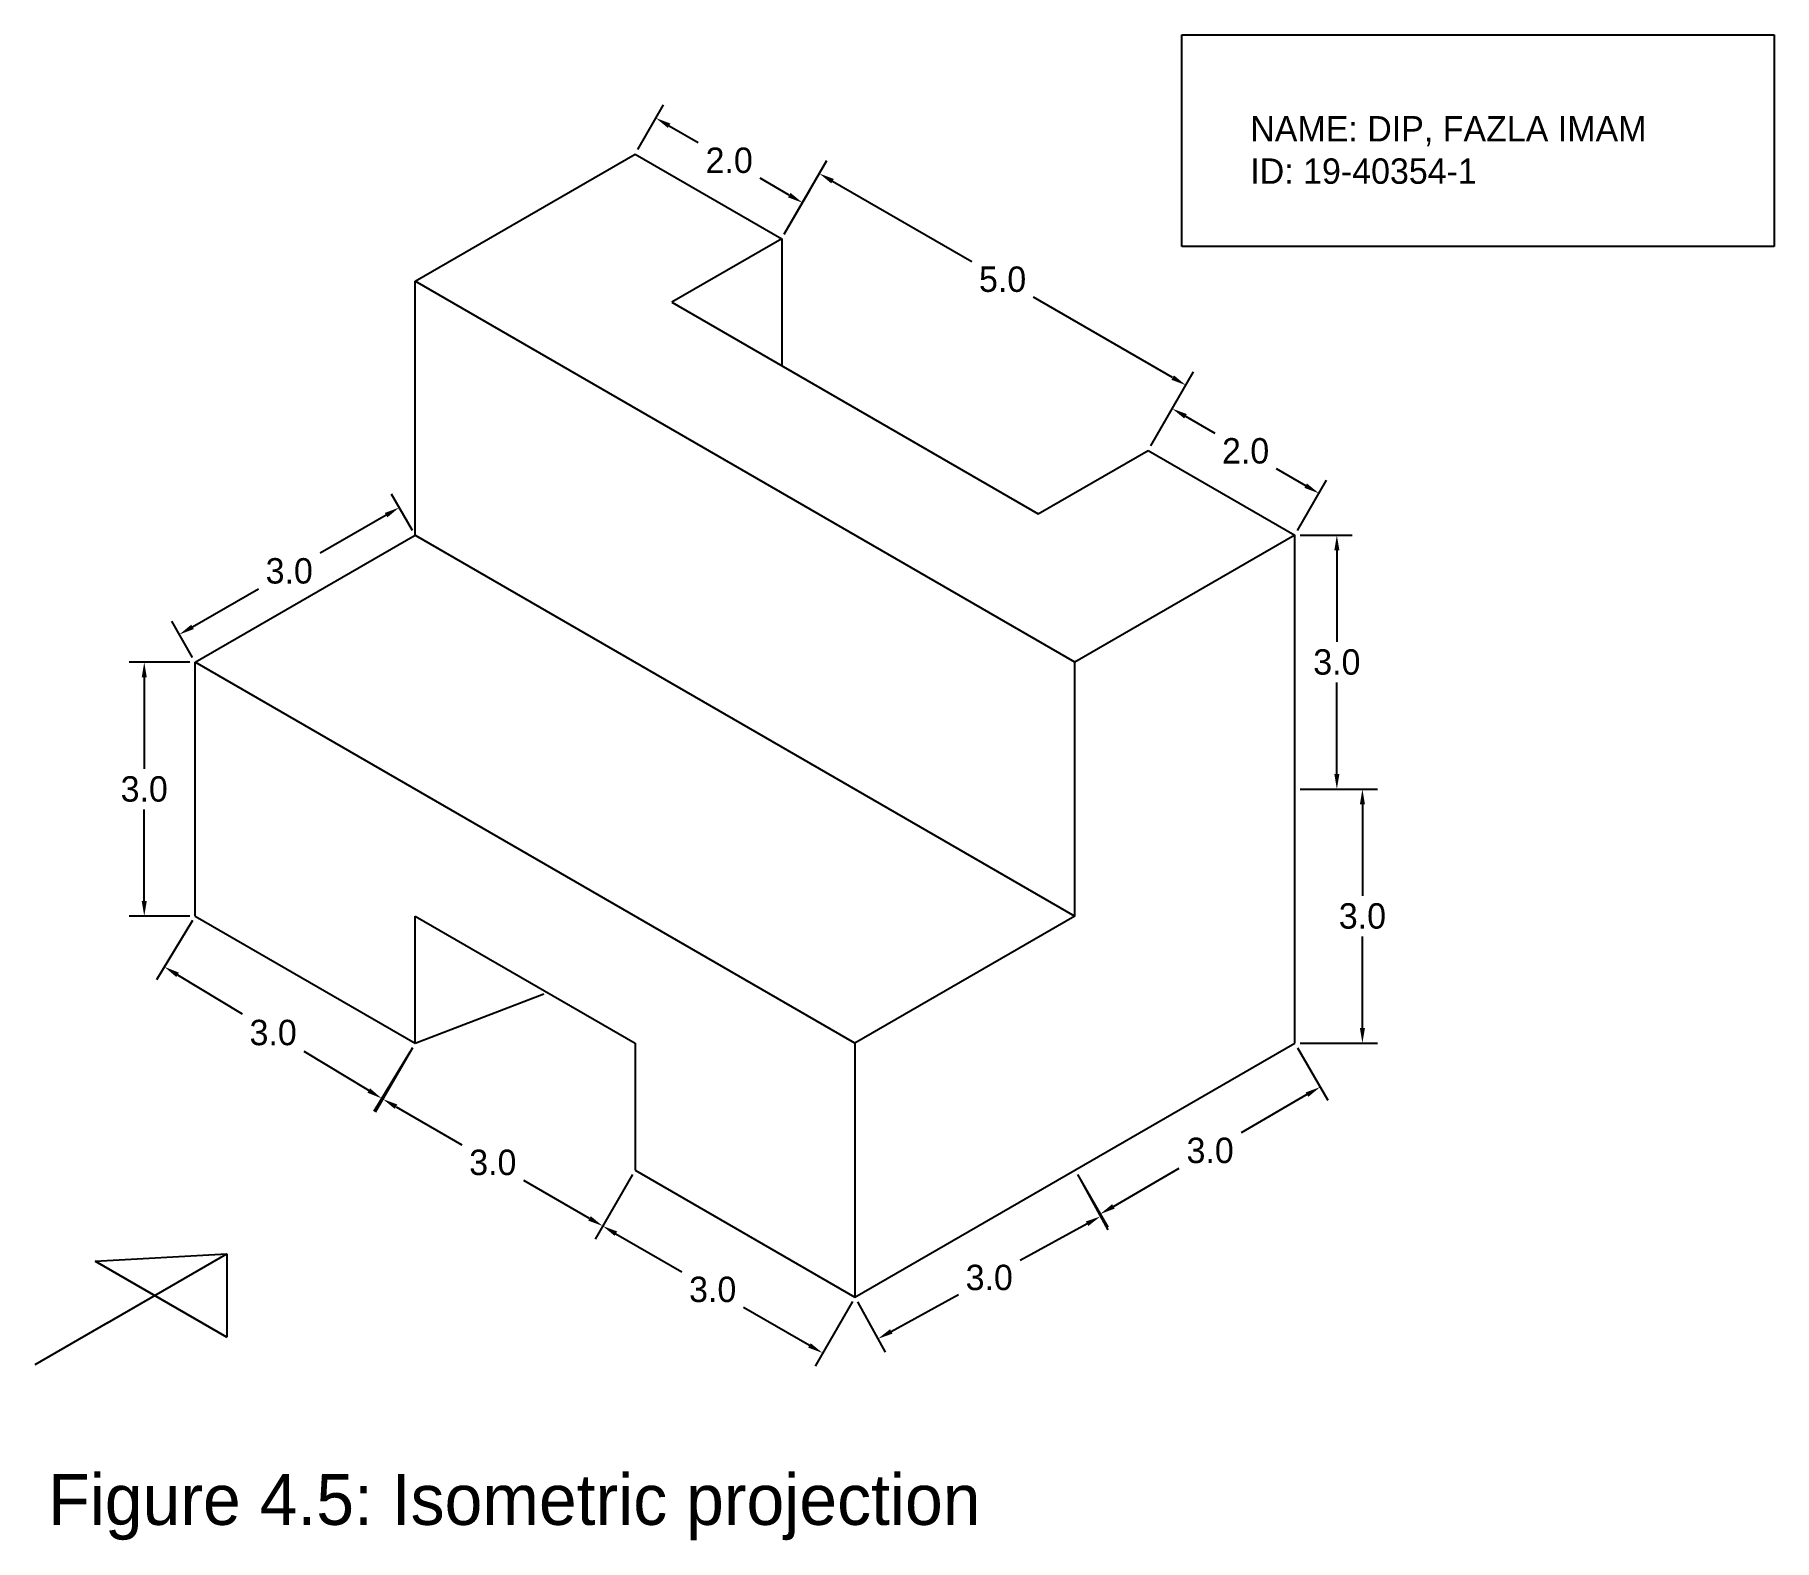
# Model space of a CAD drawing. Header units: inches. Extents: x 18.1 to 38.7, y 5.7 to 23.5.
import ezdxf

# ---------------------------------------------------------------- set-up
doc = ezdxf.new("R2010")
doc.units = ezdxf.units.IN
doc.header["$MEASUREMENT"] = 0
doc.dimstyles.get("Standard").update_dxf_attribs({"dimtxt": 0.3, "dimasz": 0.18, "dimexe": 0.18, "dimexo": 0.0625, "dimgap": 0.09, "dimtad": 0, "dimtih": 1, "dimtoh": 1, "dimdec": 1, "dimzin": 0, "dimdsep": 46, "dimtxsty": 'Standard', "dimcen": 0.09, "dimadec": 0, "dimazin": 0, "dimtfac": 1, "dimtdec": 1, "dimtofl": 0, "dimtmove": 0, "dimatfit": 3, "dimfxl": 1, "dimtolj": 1, "dimtzin": 0, "dimarcsym": 0})

# ---------------------------------------------------------------- blocks, each defined once
blk = doc.blocks.new('*D1')
at = {"color": 0, "lineweight": -2}
for p, q in [((25.251, 22.099), (25.556, 22.627)), ((25.622, 22.381), (25.967, 22.182)), ((27.042, 21.561), (26.697, 21.76)), ((26.983, 21.099), (27.288, 21.627))]:
    blk.add_line(p, q, dxfattribs=at)
at = {"color": 0}
for points in [[(25.637, 22.407), (25.607, 22.355), (25.466, 22.471)], [(27.057, 21.587), (27.027, 21.535), (27.198, 21.471)]]:
    blk.add_solid(points, dxfattribs=at)
at = {"layer": 'Defpoints', "color": 0}
for p in [(25.22, 22.045), (27.198, 21.471), (26.952, 21.045)]:
    blk.add_point(p, dxfattribs=at)
at = {"color": 0, "insert": (26.332, 21.971), "char_height": 0.3, "attachment_point": 5}
blk.add_mtext('\\A1;2.0', dxfattribs=at)
blk = doc.blocks.new('*D2')
at = {"color": 0, "lineweight": -2}
for p, q in [((26.983, 21.099), (27.487, 21.972)), ((27.553, 21.726), (29.197, 20.777)), ((31.571, 19.406), (29.927, 20.356)), ((31.313, 18.599), (31.817, 19.472))]:
    blk.add_line(p, q, dxfattribs=at)
at = {"color": 0}
for points in [[(27.568, 21.752), (27.538, 21.7), (27.397, 21.816)], [(31.586, 19.432), (31.556, 19.38), (31.727, 19.316)]]:
    blk.add_solid(points, dxfattribs=at)
at = {"layer": 'Defpoints', "color": 0}
for p in [(26.952, 21.045), (31.727, 19.316), (31.282, 18.545)]:
    blk.add_point(p, dxfattribs=at)
at = {"color": 0, "insert": (29.562, 20.566), "char_height": 0.3, "attachment_point": 5}
blk.add_mtext('\\A1;5.0', dxfattribs=at)
blk = doc.blocks.new('*D3')
at = {"color": 0, "lineweight": -2}
for p, q in [((31.313, 18.599), (31.657, 19.195)), ((31.723, 18.949), (32.068, 18.75)), ((33.143, 18.129), (32.798, 18.329)), ((33.045, 17.599), (33.389, 18.195))]:
    blk.add_line(p, q, dxfattribs=at)
at = {"color": 0}
for points in [[(31.738, 18.975), (31.708, 18.923), (31.567, 19.039)], [(33.158, 18.155), (33.128, 18.103), (33.299, 18.039)]]:
    blk.add_solid(points, dxfattribs=at)
at = {"layer": 'Defpoints', "color": 0}
for p in [(31.282, 18.545), (33.299, 18.039), (33.014, 17.545)]:
    blk.add_point(p, dxfattribs=at)
at = {"color": 0, "insert": (32.433, 18.539), "char_height": 0.3, "attachment_point": 5}
blk.add_mtext('\\A1;2.0', dxfattribs=at)
blk = doc.blocks.new('*D4')
at = {"color": 0, "lineweight": -2}
for p, q in [((33.077, 17.545), (33.691, 17.545)), ((33.511, 17.365), (33.511, 16.285)), ((33.511, 14.725), (33.511, 15.805)), ((33.077, 14.545), (33.691, 14.545))]:
    blk.add_line(p, q, dxfattribs=at)
at = {"color": 0}
for points in [[(33.481, 17.365), (33.541, 17.365), (33.511, 17.545)], [(33.481, 14.725), (33.541, 14.725), (33.511, 14.545)]]:
    blk.add_solid(points, dxfattribs=at)
at = {"layer": 'Defpoints', "color": 0}
for p in [(33.014, 17.545), (33.014, 14.545), (33.511, 14.545)]:
    blk.add_point(p, dxfattribs=at)
at = {"color": 0, "insert": (33.511, 16.045), "char_height": 0.3, "attachment_point": 5}
blk.add_mtext('\\A1;3.0', dxfattribs=at)
blk = doc.blocks.new('*D5')
at = {"color": 0, "lineweight": -2}
for p, q in [((33.077, 14.545), (33.993, 14.545)), ((33.813, 14.365), (33.813, 13.285)), ((33.813, 11.725), (33.813, 12.805)), ((33.077, 11.545), (33.993, 11.545))]:
    blk.add_line(p, q, dxfattribs=at)
at = {"color": 0}
for points in [[(33.783, 14.365), (33.843, 14.365), (33.813, 14.545)], [(33.783, 11.725), (33.843, 11.725), (33.813, 11.545)]]:
    blk.add_solid(points, dxfattribs=at)
at = {"layer": 'Defpoints', "color": 0}
for p in [(33.014, 14.545), (33.014, 11.545), (33.813, 11.545)]:
    blk.add_point(p, dxfattribs=at)
at = {"color": 0, "insert": (33.813, 13.045), "char_height": 0.3, "attachment_point": 5}
blk.add_mtext('\\A1;3.0', dxfattribs=at)
blk = doc.blocks.new('*D6')
at = {"color": 0, "lineweight": -2}
for p, q in [((33.045, 11.491), (33.404, 10.871)), ((33.158, 10.936), (32.379, 10.487)), ((30.447, 9.991), (30.805, 9.371)), ((30.871, 9.616), (31.649, 10.066))]:
    blk.add_line(p, q, dxfattribs=at)
at = {"color": 0}
for points in [[(33.143, 10.962), (33.173, 10.91), (33.314, 11.026)], [(30.856, 9.642), (30.886, 9.59), (30.715, 9.526)]]:
    blk.add_solid(points, dxfattribs=at)
at = {"layer": 'Defpoints', "color": 0}
for p in [(33.014, 11.545), (30.416, 10.045), (30.715, 9.526)]:
    blk.add_point(p, dxfattribs=at)
at = {"color": 0, "insert": (32.014, 10.276), "char_height": 0.3, "attachment_point": 5}
blk.add_mtext('\\A1;3.0', dxfattribs=at)
blk = doc.blocks.new('*D7')
at = {"color": 0, "lineweight": -2}
for p, q in [((30.477, 9.936), (30.805, 9.34)), ((30.561, 9.411), (29.769, 8.976)), ((27.848, 8.49), (28.176, 7.894)), ((28.247, 8.139), (29.039, 8.574))]:
    blk.add_line(p, q, dxfattribs=at)
at = {"color": 0}
for points in [[(30.546, 9.438), (30.575, 9.385), (30.718, 9.498)], [(28.232, 8.165), (28.261, 8.113), (28.089, 8.052)]]:
    blk.add_solid(points, dxfattribs=at)
at = {"layer": 'Defpoints', "color": 0}
for p in [(30.447, 9.991), (30.718, 9.498), (27.818, 8.545)]:
    blk.add_point(p, dxfattribs=at)
at = {"color": 0, "insert": (29.404, 8.775), "char_height": 0.3, "attachment_point": 5}
blk.add_mtext('\\A1;3.0', dxfattribs=at)
blk = doc.blocks.new('*D8')
at = {"color": 0, "lineweight": -2}
for p, q in [((25.189, 9.991), (24.748, 9.228)), ((24.994, 9.294), (25.772, 8.844)), ((27.787, 8.491), (27.346, 7.728)), ((27.28, 7.974), (26.502, 8.423))]:
    blk.add_line(p, q, dxfattribs=at)
at = {"color": 0}
for points in [[(25.009, 9.32), (24.979, 9.268), (24.838, 9.384)], [(27.295, 8), (27.265, 7.948), (27.436, 7.884)]]:
    blk.add_solid(points, dxfattribs=at)
at = {"layer": 'Defpoints', "color": 0}
for p in [(25.22, 10.045), (24.838, 9.384), (27.818, 8.545)]:
    blk.add_point(p, dxfattribs=at)
at = {"color": 0, "insert": (26.137, 8.634), "char_height": 0.3, "attachment_point": 5}
blk.add_mtext('\\A1;3.0', dxfattribs=at)
blk = doc.blocks.new('*D9')
at = {"color": 0, "lineweight": -2}
for p, q in [((22.59, 11.491), (22.15, 10.728)), ((22.396, 10.794), (23.174, 10.344)), ((24.682, 9.474), (23.904, 9.923)), ((25.189, 9.991), (24.748, 9.228))]:
    blk.add_line(p, q, dxfattribs=at)
at = {"color": 0}
for points in [[(22.411, 10.82), (22.381, 10.768), (22.24, 10.884)], [(24.697, 9.5), (24.667, 9.448), (24.838, 9.384)]]:
    blk.add_solid(points, dxfattribs=at)
at = {"layer": 'Defpoints', "color": 0}
for p in [(22.622, 11.545), (25.22, 10.045), (24.838, 9.384)]:
    blk.add_point(p, dxfattribs=at)
at = {"color": 0, "insert": (23.539, 10.134), "char_height": 0.3, "attachment_point": 5}
blk.add_mtext('\\A1;3.0', dxfattribs=at)
blk = doc.blocks.new('*D10')
at = {"color": 0, "lineweight": -2}
for p, q in [((19.991, 12.992), (19.567, 12.291)), ((19.814, 12.352), (20.579, 11.889)), ((22.073, 10.984), (21.309, 11.447)), ((22.558, 11.438), (22.134, 10.737))]:
    blk.add_line(p, q, dxfattribs=at)
at = {"color": 0}
for points in [[(19.83, 12.378), (19.799, 12.326), (19.66, 12.445)], [(22.089, 11.01), (22.058, 10.959), (22.227, 10.891)]]:
    blk.add_solid(points, dxfattribs=at)
at = {"layer": 'Defpoints', "color": 0}
for p in [(20.024, 13.045), (22.59, 11.491), (22.227, 10.891)]:
    blk.add_point(p, dxfattribs=at)
at = {"color": 0, "insert": (20.944, 11.668), "char_height": 0.3, "attachment_point": 5}
blk.add_mtext('\\A1;3.0', dxfattribs=at)
blk = doc.blocks.new('*D11')
at = {"color": 0, "lineweight": -2}
for p, q in [((19.961, 16.045), (19.241, 16.045)), ((19.421, 15.865), (19.421, 14.785)), ((19.421, 13.225), (19.421, 14.305)), ((19.961, 13.045), (19.241, 13.045))]:
    blk.add_line(p, q, dxfattribs=at)
at = {"color": 0}
for points in [[(19.391, 15.865), (19.451, 15.865), (19.421, 16.045)], [(19.391, 13.225), (19.451, 13.225), (19.421, 13.045)]]:
    blk.add_solid(points, dxfattribs=at)
at = {"layer": 'Defpoints', "color": 0}
for p in [(19.421, 16.045), (20.024, 16.045), (20.024, 13.045)]:
    blk.add_point(p, dxfattribs=at)
at = {"color": 0, "insert": (19.421, 14.545), "char_height": 0.3, "attachment_point": 5}
blk.add_mtext('\\A1;3.0', dxfattribs=at)
blk = doc.blocks.new('*D12')
at = {"color": 0, "lineweight": -2}
for p, q in [((22.59, 17.599), (22.343, 18.027)), ((22.278, 17.781), (21.499, 17.332)), ((19.991, 16.461), (20.769, 16.911)), ((19.992, 16.099), (19.745, 16.527))]:
    blk.add_line(p, q, dxfattribs=at)
at = {"color": 0}
for points in [[(22.263, 17.807), (22.293, 17.755), (22.433, 17.871)], [(19.976, 16.487), (20.006, 16.435), (19.835, 16.371)]]:
    blk.add_solid(points, dxfattribs=at)
at = {"layer": 'Defpoints', "color": 0}
for p in [(22.433, 17.871), (22.622, 17.545), (20.024, 16.045)]:
    blk.add_point(p, dxfattribs=at)
at = {"color": 0, "insert": (21.134, 17.121), "char_height": 0.3, "attachment_point": 5}
blk.add_mtext('\\A1;3.0', dxfattribs=at)

msp = doc.modelspace()

# ---------------------------------------------------------------- linework, layer by layer
for p, q in [((31.678, 23.455), (38.678, 23.455)), ((31.678, 20.955), (31.678, 23.455)), ((38.678, 23.455), (38.678, 20.955)), ((22.622, 20.545), (25.22, 22.045)), ((25.22, 22.045), (26.952, 21.045)), ((26.952, 21.045), (25.653, 20.295)), ((26.952, 21.045), (26.952, 19.545)), ((38.678, 20.955), (31.678, 20.955)), ((30.416, 16.045), (22.622, 20.545)), ((22.622, 17.545), (22.622, 20.545)), ((25.653, 20.295), (29.983, 17.795)), ((29.983, 17.795), (31.282, 18.545)), ((31.282, 18.545), (33.014, 17.545)), ((20.024, 16.045), (22.622, 17.545)), ((22.622, 17.545), (30.416, 13.045)), ((33.014, 17.545), (30.416, 16.045)), ((33.014, 14.545), (33.014, 17.545)), ((20.024, 13.045), (20.024, 16.045)), ((27.818, 11.545), (20.024, 16.045)), ((30.416, 13.045), (30.416, 16.045)), ((33.014, 11.545), (33.014, 14.545)), ((20.024, 13.045), (22.622, 11.545)), ((22.622, 11.545), (22.622, 13.045)), ((22.622, 13.045), (25.22, 11.545)), ((30.416, 13.045), (27.818, 11.545)), ((22.622, 11.545), (24.14, 12.128)), ((25.22, 11.545), (25.22, 10.045)), ((27.818, 11.545), (27.818, 8.545)), ((30.416, 10.045), (33.014, 11.545)), ((25.22, 10.045), (27.818, 8.545)), ((27.818, 8.545), (30.416, 10.045)), ((18.843, 8.969), (20.397, 9.056)), ((18.988, 8.242), (20.397, 9.056)), ((20.397, 9.056), (20.397, 8.071)), ((20.397, 8.071), (18.843, 8.969)), ((18.843, 8.969), (20.397, 8.071)), ((18.988, 8.242), (18.128, 7.746))]:
    msp.add_line(p, q)

# ---------------------------------------------------------------- texts
for s, height, p in [('NAME: DIP, FAZLA IMAM', 0.3, (32.488, 22.195)), ('ID: 19-40354-1', 0.3, (32.488, 21.695)), ('Figure 4.5: Isometric projection', 0.6, (18.287, 5.854))]:
    msp.add_text(s, height=height).set_placement(p)

# ---------------------------------------------------------------- dimensions: what is measured, and where the dimension line sits
for p1, p2, distance, picture, middle in [((25.22, 22.045), (26.952, 21.045), 0.492, '*D1', (26.332, 21.971)), ((26.952, 21.045), (31.282, 18.545), 0.89, '*D2', (29.562, 20.566)), ((31.282, 18.545), (33.014, 17.545), 0.571, '*D3', (32.433, 18.539)), ((20.024, 16.045), (22.622, 17.545), 0.377, '*D12', (21.134, 17.121)), ((33.014, 17.545), (33.014, 14.545), 0.497, '*D4', (33.511, 16.045)), ((20.024, 13.045), (20.024, 16.045), 0.603, '*D11', (19.421, 14.545)), ((33.014, 14.545), (33.014, 11.545), 0.799, '*D5', (33.813, 13.045)), ((20.024, 13.045), (22.59, 11.491), -0.701, '*D10', (20.944, 11.668)), ((22.622, 11.545), (25.22, 10.045), -0.764, '*D9', (23.539, 10.134)), ((33.014, 11.545), (30.416, 10.045), 0.599, '*D6', (32.014, 10.276)), ((27.818, 8.545), (25.22, 10.045), 0.764, '*D8', (26.137, 8.634)), ((27.818, 8.545), (30.447, 9.991), -0.563, '*D7', (29.404, 8.775))]:
    dim = msp.add_aligned_dim(p1=p1, p2=p2, distance=distance, dimstyle='Standard')
    dim.commit()
    dim.dimension.update_dxf_attribs({"geometry": picture, "text_midpoint": middle})

doc.saveas('drawing.dxf')
